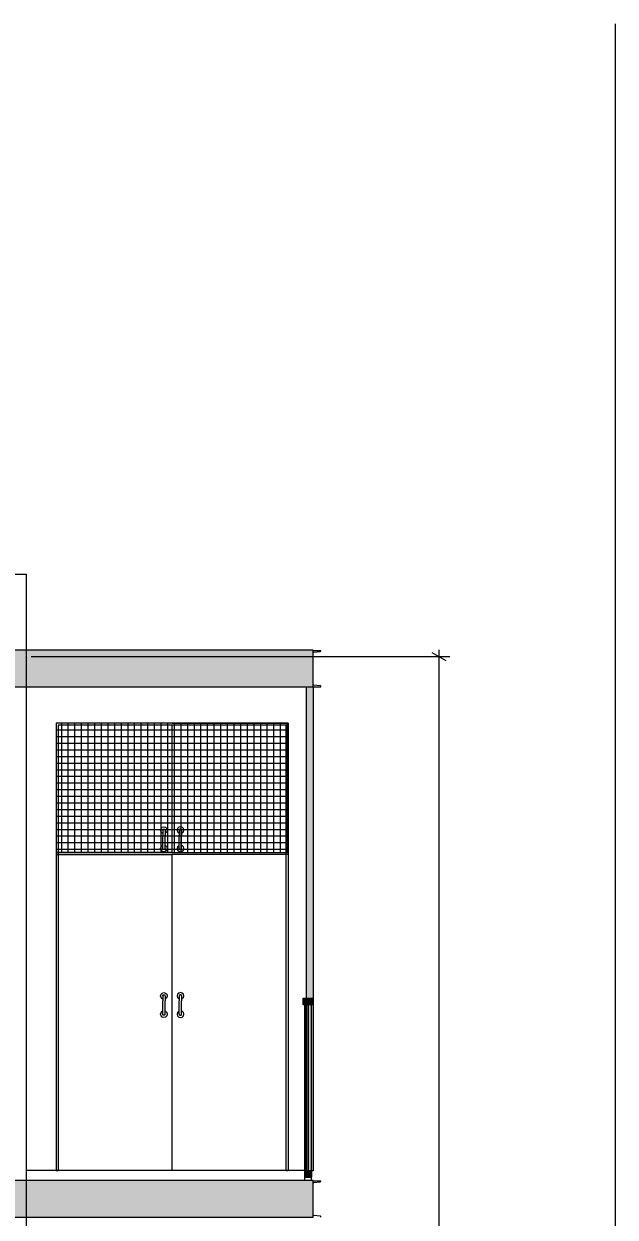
# Model space of a CAD drawing. Header units: millimetres. Extents: x 475206255 to 476720147, y 4620882299 to 4621447368.
# Drawn here: x 475519068 to 475522633, y 4621055813 to 4621063014 of the extents above; entities that cross this region are included whole.
import ezdxf

# ---------------------------------------------------------------- set-up
doc = ezdxf.new("R2010")
doc.units = ezdxf.units.MM
doc.header["$MEASUREMENT"] = 0
for name, color, linetype, lineweight in [('2D Drafting - General_Pen_No__250_Pen_No__7', 7, 'Continuous', 0), ('New_2D Drafting - General_Pen_No__1_Pen_No__250', 7, 'Continuous', 0), ('New_2D Drafting - General_Pen_No__250', 7, 'Continuous', 0), ('New_2D Drafting - General_Pen_No__30_Pen_No__9_Pen_No__9_Pen_No__255', 255, 'Continuous', 0), ('New_2D Drafting - General_Pen_No__30_Pen_No__9_Pen_No__9_Pen_No__4', 7, 'Continuous', 0), ('New_2D Drafting - General_Pen_No__30_Pen_No__9_Pen_No__9_Pen_No__7', 7, 'Continuous', 0), ('New_reg_nak_Pen_No__7', 7, 'Continuous', 0), ('New_Structural - Bearing_Pen_No__1', 1, 'Continuous', 0), ('New_Structural - Bearing_Pen_No__250', 7, 'Continuous', 0), ('Structural - Bearing_Pen_No__250', 7, 'Continuous', 0), ('Structural - Bearing_Pen_No__7', 7, 'Continuous', 0), ('zoma_Pen_No__142', 142, 'Continuous', 0)]:
    doc.layers.add(name, color=color, linetype=linetype, lineweight=lineweight)
doc.layers.add('New_2D Drafting - General_Pen_No__254', color=7, linetype='Continuous', lineweight=0, true_color=0xcccccc)
doc.layers.add('zoma', color=7, linetype='Continuous')
doc.styles.add('GENERATED_STYLE_2', font='arial.ttf')
doc.dimstyles.new('GENERATED_STYLE__14', dxfattribs={"dimtxt": 200, "dimasz": 64.421331, "dimexe": 0.18, "dimexo": 300, "dimgap": 0, "dimtad": 1, "dimlfac": 0.001, "dimzin": 0, "dimdsep": 46, "dimtxsty": 'GENERATED_STYLE_2', "dimblk": 'ARROWHEAD_2', "dimblk1": 'ARROWHEAD_2', "dimblk2": 'ARROWHEAD_2', "dimcen": 0.09, "dimclrd": 142, "dimclre": 142, "dimclrt": 142, "dimadec": 0, "dimazin": 0, "dimtfac": 1, "dimtdec": 4, "dimtmove": 0, "dimatfit": 3, "dimfxl": 1, "dimtolj": 1, "dimtzin": 0, "dimarcsym": 0})

# ---------------------------------------------------------------- blocks, each defined once
blk = doc.blocks.new('*D354', base_point=(475826095.8, 4621095193.2))
at = {"layer": 'zoma_Pen_No__142', "color": 142, "linetype": 'Continuous', "lineweight": 0, "transparency": 16777216}
for p, q in [((475521572.7, 4621059194.2), (475521572.7, 4621059235.7)), ((475521636.3, 4621059194.2), (475519112.2, 4621059194.2)), ((475521615.1, 4621059169.7), (475521530.3, 4621059218.7)), ((475521572.7, 4621044244), (475521572.7, 4621059194.2)), ((475521530.3, 4621044268.5), (475521615.1, 4621044219.5)), ((475521636.3, 4621044244), (475521509.2, 4621044244)), ((475521572.7, 4621044202.5), (475521572.7, 4621044244))]:
    blk.add_line(p, q, dxfattribs=at)
at = {"layer": 'zoma_Pen_No__142', "color": 142, "lineweight": 0, "transparency": 16777216, "insert": (475521532.7, 4621051375.9), "char_height": 200, "attachment_point": 7, "rotation": 90, "style": 'GENERATED_STYLE_2'}
blk.add_mtext('\\A1;{\\pql;\\fArial|b0|i0|c204|p0;\\W1.000000;14.95}', dxfattribs=at)
blk = doc.blocks.new('ARROWHEAD_2')
at = {"color": 0, "linetype": 'Continuous', "lineweight": 0}
for p, q in [((0, 0), (-1, 0)), ((-0.38, -0.66), (0.38, 0.66))]:
    blk.add_line(p, q, dxfattribs=at)

msp = doc.modelspace()

# ---------------------------------------------------------------- hatches: boundary and pattern name
at = {"layer": '2D Drafting - General_Pen_No__250_Pen_No__7', "linetype": 'Continuous', "lineweight": 0}
for points in [[(475518962.212, 4621059233.564), (475518962.212, 4621059194.373), (475509012.213, 4621059194.373), (475509012.213, 4621058954.188), (475518712.213, 4621058954.188), (475518712.213, 4621058594.196), (475519011.963, 4621058594.196), (475519011.903, 4621059013.493), (475519012.377, 4621059013.493), (475520811.949, 4621059013.493), (475520811.949, 4621059233.563)], [(475518962.212, 4621056033.564), (475518962.212, 4621055994.373), (475512112.213, 4621055994.373), (475512112.213, 4621055754.188), (475518712.213, 4621055754.188), (475518712.213, 4621055394.724), (475519011.963, 4621055394.724), (475519011.903, 4621055813.493), (475519012.377, 4621055813.493), (475520811.949, 4621055813.493), (475520811.949, 4621056033.563)]]:
    msp.add_hatch(color=7, dxfattribs=at).paths.add_polyline_path(points)
at = {"layer": 'New_2D Drafting - General_Pen_No__254', "linetype": 'Continuous', "lineweight": 0, "true_color": 0xcccccc}
h = msp.add_hatch(dxfattribs=at)
h.set_pattern_fill('GRID_100X100', color=254, style=0, pattern_type=2)
h.set_pattern_definition([(0, (475826095.757, 4621095193.19), (0, 40), []), (90, (475826095.757, 4621095193.19), (-40, 0), [])])
h.paths.add_polyline_path([(475519262.165, 4621058013.085), (475520662.165, 4621058013.085), (475520662.165, 4621058793.085), (475519262.165, 4621058793.085)])
at = {"layer": 'New_2D Drafting - General_Pen_No__30_Pen_No__9_Pen_No__9_Pen_No__255', "linetype": 'Continuous', "lineweight": 0}
for points in [[(475520811.947, 4621059013.086), (475520811.947, 4621056093.085), (475520771.947, 4621056093.085), (475520771.947, 4621059013.086)], [(475520801.947, 4621057093.564), (475520761.947, 4621057093.564), (475520761.947, 4621056093.563), (475520801.947, 4621056093.563)]]:
    msp.add_hatch(color=255, dxfattribs=at).paths.add_polyline_path(points)
at = {"layer": 'New_2D Drafting - General_Pen_No__30_Pen_No__9_Pen_No__9_Pen_No__4', "linetype": 'Continuous', "lineweight": 0}
for points in [[(475520811.947, 4621057093.564), (475520751.947, 4621057093.564), (475520751.947, 4621057133.564), (475520779.947, 4621057133.564), (475520781.947, 4621057133.564), (475520811.947, 4621057133.564)], [(475520801.947, 4621056053.563), (475520761.947, 4621056053.563), (475520761.947, 4621056093.563), (475520779.947, 4621056093.563), (475520781.947, 4621056093.563), (475520801.947, 4621056093.563)]]:
    msp.add_hatch(color=7, dxfattribs=at).paths.add_polyline_path(points)

# ---------------------------------------------------------------- linework, layer by layer
at = {"layer": '2D Drafting - General_Pen_No__250_Pen_No__7', "color": 7, "linetype": 'Continuous', "lineweight": 0, "flags": 128}
for points in [[(475518962.212, 4621059233.564), (475518962.212, 4621059194.373), (475509012.213, 4621059194.373), (475509012.213, 4621058954.188), (475518712.213, 4621058954.188), (475518712.213, 4621058594.196), (475519011.963, 4621058594.196), (475519011.903, 4621059013.493), (475519012.377, 4621059013.493), (475520811.949, 4621059013.493), (475520811.949, 4621059233.563)], [(475518962.212, 4621056033.564), (475518962.212, 4621055994.373), (475512112.213, 4621055994.373), (475512112.213, 4621055754.188), (475518712.213, 4621055754.188), (475518712.213, 4621055394.724), (475519011.963, 4621055394.724), (475519011.903, 4621055813.493), (475519012.377, 4621055813.493), (475520811.949, 4621055813.493), (475520811.949, 4621056033.563)]]:
    msp.add_lwpolyline(points, close=True, dxfattribs=at)
at = {"layer": 'New_2D Drafting - General_Pen_No__1_Pen_No__250', "color": 7, "linetype": 'Continuous', "lineweight": 0}
msp.add_line((475520761.947, 4621056093.601), (475519082.297, 4621056093.601), dxfattribs=at)
at = {"layer": 'New_2D Drafting - General_Pen_No__250', "color": 7, "linetype": 'Continuous', "lineweight": 0, "flags": 128}
msp.add_lwpolyline([(475519262.165, 4621058013.085), (475520662.165, 4621058013.085), (475520662.165, 4621058793.085), (475519262.165, 4621058793.085)], close=True, dxfattribs=at)
at = {"layer": 'New_2D Drafting - General_Pen_No__30_Pen_No__9_Pen_No__9_Pen_No__7', "color": 7, "linetype": 'Continuous', "lineweight": 0, "flags": 128}
for points in [[(475520811.947, 4621059013.086), (475520811.947, 4621056093.085), (475520771.947, 4621056093.085), (475520771.947, 4621059013.086)], [(475520811.947, 4621057093.564), (475520751.947, 4621057093.564), (475520751.947, 4621057133.564), (475520779.947, 4621057133.564), (475520781.947, 4621057133.564), (475520811.947, 4621057133.564)], [(475520801.947, 4621057093.564), (475520761.947, 4621057093.564), (475520761.947, 4621056093.563), (475520801.947, 4621056093.563)], [(475520801.947, 4621056053.563), (475520761.947, 4621056053.563), (475520761.947, 4621056093.563), (475520779.947, 4621056093.563), (475520781.947, 4621056093.563), (475520801.947, 4621056093.563)]]:
    msp.add_lwpolyline(points, close=True, dxfattribs=at)
at = {"layer": 'New_reg_nak_Pen_No__7', "color": 7, "linetype": 'Continuous', "lineweight": 0}
for p, q in [((475520811.947, 4621059233.085), (475520858.273, 4621059233.085)), ((475520811.947, 4621059013.085), (475520858.274, 4621059013.085)), ((475520811.947, 4621056033.085), (475520858.273, 4621056033.085))]:
    msp.add_line(p, q, dxfattribs=at)
at = {"layer": 'New_reg_nak_Pen_No__7', "color": 7, "linetype": 'Continuous', "lineweight": 0, "flags": 128}
msp.add_lwpolyline([(475519012.113, 4621059693.764), (475519082.465, 4621059693.762), (475519082.14, 4621046494.168), (475519012.213, 4621046494.17)], dxfattribs=at)
at = {"layer": 'New_Structural - Bearing_Pen_No__1', "color": 1, "linetype": 'Continuous', "lineweight": 0}
msp.add_line((475522633.022, 4621063013.787), (475522633.022, 4621036282.461), dxfattribs=at)
at = {"layer": 'New_Structural - Bearing_Pen_No__250', "color": 7, "linetype": 'Continuous', "lineweight": 0}
for p, q in [((475519962.165, 4621058793.085), (475519262.165, 4621058793.085)), ((475519262.165, 4621058793.085), (475519262.165, 4621058013.085)), ((475520650.165, 4621058781.085), (475519274.165, 4621058781.085)), ((475519274.165, 4621058781.085), (475519274.165, 4621058013.085)), ((475519962.165, 4621058793.085), (475520662.165, 4621058793.085)), ((475519962.165, 4621058013.085), (475519962.165, 4621058781.085)), ((475520650.165, 4621058013.085), (475520650.165, 4621058781.085)), ((475520662.165, 4621058793.085), (475520662.165, 4621058013.085)), ((475519892.165, 4621058148.085), (475519894.844, 4621058158.085)), ((475519894.844, 4621058138.085), (475519892.165, 4621058148.085)), ((475519894.844, 4621058158.085), (475519902.165, 4621058165.406)), ((475519902.165, 4621058165.406), (475519912.165, 4621058168.085)), ((475519905.165, 4621058148.085), (475519906.102, 4621058151.585)), ((475519905.165, 4621058148.085), (475519905.165, 4621058144.066)), ((475519906.102, 4621058151.585), (475519908.665, 4621058154.147)), ((475519908.665, 4621058154.147), (475519912.165, 4621058155.085)), ((475519912.165, 4621058168.085), (475519922.165, 4621058165.406)), ((475519912.165, 4621058155.085), (475519915.665, 4621058154.147)), ((475519915.665, 4621058154.147), (475519918.227, 4621058151.585)), ((475519918.227, 4621058151.585), (475519919.165, 4621058148.085)), ((475519919.165, 4621058148.085), (475519919.165, 4621058144.066)), ((475519922.165, 4621058165.406), (475519929.485, 4621058158.085)), ((475519929.485, 4621058158.085), (475519932.165, 4621058148.085)), ((475519932.165, 4621058148.085), (475519929.485, 4621058138.085)), ((475519994.844, 4621058158.085), (475519992.165, 4621058148.085)), ((475519992.165, 4621058148.085), (475519994.844, 4621058138.085)), ((475520002.165, 4621058165.406), (475519994.844, 4621058158.085)), ((475520012.165, 4621058168.085), (475520002.165, 4621058165.406)), ((475520006.102, 4621058151.585), (475520005.165, 4621058148.085)), ((475520005.165, 4621058148.085), (475520005.165, 4621058144.066)), ((475520008.665, 4621058154.147), (475520006.102, 4621058151.585)), ((475520012.165, 4621058155.085), (475520008.665, 4621058154.147)), ((475520022.165, 4621058165.406), (475520012.165, 4621058168.085)), ((475520015.665, 4621058154.147), (475520012.165, 4621058155.085)), ((475520018.227, 4621058151.585), (475520015.665, 4621058154.147)), ((475520019.165, 4621058148.085), (475520018.227, 4621058151.585)), ((475520019.165, 4621058148.085), (475520019.165, 4621058144.066)), ((475520029.485, 4621058158.085), (475520022.165, 4621058165.406)), ((475520032.165, 4621058148.085), (475520029.485, 4621058158.085)), ((475520029.485, 4621058138.085), (475520032.165, 4621058148.085)), ((475519902.165, 4621058130.765), (475519894.844, 4621058138.085)), ((475519905.165, 4621058129.961), (475519902.165, 4621058130.765)), ((475519905.165, 4621058144.066), (475519905.165, 4621058133.085)), ((475519905.165, 4621058133.085), (475519905.165, 4621058118.085)), ((475519905.165, 4621058068.085), (475519905.165, 4621058118.085)), ((475519919.165, 4621058144.066), (475519919.165, 4621058133.085)), ((475519919.165, 4621058133.085), (475519919.165, 4621058118.085)), ((475519922.165, 4621058130.765), (475519919.165, 4621058129.961)), ((475519919.165, 4621058068.085), (475519919.165, 4621058118.085)), ((475519929.485, 4621058138.085), (475519922.165, 4621058130.765)), ((475519994.844, 4621058138.085), (475520002.165, 4621058130.765)), ((475520002.165, 4621058130.765), (475520005.165, 4621058129.961)), ((475520005.165, 4621058144.066), (475520005.165, 4621058133.085)), ((475520005.165, 4621058133.085), (475520005.165, 4621058118.085)), ((475520005.165, 4621058068.085), (475520005.165, 4621058118.085)), ((475520019.165, 4621058144.066), (475520019.165, 4621058133.085)), ((475520019.165, 4621058133.085), (475520019.165, 4621058118.085)), ((475520019.165, 4621058129.961), (475520022.165, 4621058130.765)), ((475520019.165, 4621058068.085), (475520019.165, 4621058118.085)), ((475520022.165, 4621058130.765), (475520029.485, 4621058138.085)), ((475519962.165, 4621058013.085), (475519262.165, 4621058013.085)), ((475519262.165, 4621058013.085), (475519262.165, 4621056093.085)), ((475519274.165, 4621058013.085), (475519262.165, 4621058013.085)), ((475519274.165, 4621058013.085), (475519274.165, 4621056093.085)), ((475519892.165, 4621058038.085), (475519894.844, 4621058048.085)), ((475519894.844, 4621058028.085), (475519892.165, 4621058038.085)), ((475519894.844, 4621058048.085), (475519902.165, 4621058055.406)), ((475519902.165, 4621058020.765), (475519894.844, 4621058028.085)), ((475519902.165, 4621058055.406), (475519905.165, 4621058056.209)), ((475519912.165, 4621058018.085), (475519902.165, 4621058020.765)), ((475519905.165, 4621058053.085), (475519905.165, 4621058068.085)), ((475519905.165, 4621058042.104), (475519905.165, 4621058053.085)), ((475519905.165, 4621058038.085), (475519905.165, 4621058042.104)), ((475519906.102, 4621058034.585), (475519905.165, 4621058038.085)), ((475519908.665, 4621058032.023), (475519906.102, 4621058034.585)), ((475519912.165, 4621058031.085), (475519908.665, 4621058032.023)), ((475519915.665, 4621058032.023), (475519912.165, 4621058031.085)), ((475519922.165, 4621058020.765), (475519912.165, 4621058018.085)), ((475519918.227, 4621058034.585), (475519915.665, 4621058032.023)), ((475519919.165, 4621058038.085), (475519918.227, 4621058034.585)), ((475519919.165, 4621058053.085), (475519919.165, 4621058068.085)), ((475519919.165, 4621058056.209), (475519922.165, 4621058055.406)), ((475519919.165, 4621058042.104), (475519919.165, 4621058053.085)), ((475519919.165, 4621058038.085), (475519919.165, 4621058042.104)), ((475519922.165, 4621058055.406), (475519929.485, 4621058048.085)), ((475519929.485, 4621058028.085), (475519922.165, 4621058020.765)), ((475519929.485, 4621058048.085), (475519932.165, 4621058038.085)), ((475519932.165, 4621058038.085), (475519929.485, 4621058028.085)), ((475519962.165, 4621058013.085), (475520662.165, 4621058013.085)), ((475519994.844, 4621058048.085), (475519992.165, 4621058038.085)), ((475519992.165, 4621058038.085), (475519994.844, 4621058028.085)), ((475520002.165, 4621058055.406), (475519994.844, 4621058048.085)), ((475519994.844, 4621058028.085), (475520002.165, 4621058020.765)), ((475520005.165, 4621058056.209), (475520002.165, 4621058055.406)), ((475520002.165, 4621058020.765), (475520012.165, 4621058018.085)), ((475520005.165, 4621058053.085), (475520005.165, 4621058068.085)), ((475520005.165, 4621058042.104), (475520005.165, 4621058053.085)), ((475520005.165, 4621058038.085), (475520005.165, 4621058042.104)), ((475520005.165, 4621058038.085), (475520006.102, 4621058034.585)), ((475520006.102, 4621058034.585), (475520008.665, 4621058032.023)), ((475520008.665, 4621058032.023), (475520012.165, 4621058031.085)), ((475520012.165, 4621058031.085), (475520015.665, 4621058032.023)), ((475520012.165, 4621058018.085), (475520022.165, 4621058020.765)), ((475520015.665, 4621058032.023), (475520018.227, 4621058034.585)), ((475520018.227, 4621058034.585), (475520019.165, 4621058038.085)), ((475520019.165, 4621058053.085), (475520019.165, 4621058068.085)), ((475520022.165, 4621058055.406), (475520019.165, 4621058056.209)), ((475520019.165, 4621058042.104), (475520019.165, 4621058053.085)), ((475520019.165, 4621058038.085), (475520019.165, 4621058042.104)), ((475520029.485, 4621058048.085), (475520022.165, 4621058055.406)), ((475520022.165, 4621058020.765), (475520029.485, 4621058028.085)), ((475520032.165, 4621058038.085), (475520029.485, 4621058048.085)), ((475520029.485, 4621058028.085), (475520032.165, 4621058038.085)), ((475520650.165, 4621056093.085), (475520650.165, 4621058013.085)), ((475520662.165, 4621058013.085), (475520662.165, 4621056093.085)), ((475519262.165, 4621058001.085), (475519962.165, 4621058001.085)), ((475519962.165, 4621056093.085), (475519962.165, 4621058001.085)), ((475520662.165, 4621058001.085), (475519962.165, 4621058001.085)), ((475519892.165, 4621057148.085), (475519894.844, 4621057158.085)), ((475519894.844, 4621057138.085), (475519892.165, 4621057148.085)), ((475519894.844, 4621057158.085), (475519902.165, 4621057165.406)), ((475519902.165, 4621057130.765), (475519894.844, 4621057138.085)), ((475519902.165, 4621057165.406), (475519912.165, 4621057168.085)), ((475519905.165, 4621057148.085), (475519906.102, 4621057151.585)), ((475519905.165, 4621057148.085), (475519905.165, 4621057144.066)), ((475519905.165, 4621057144.066), (475519905.165, 4621057133.085)), ((475519906.102, 4621057151.585), (475519908.665, 4621057154.147)), ((475519908.665, 4621057154.147), (475519912.165, 4621057155.085)), ((475519912.165, 4621057168.085), (475519922.165, 4621057165.406)), ((475519912.165, 4621057155.085), (475519915.665, 4621057154.147)), ((475519915.665, 4621057154.147), (475519918.227, 4621057151.585)), ((475519918.227, 4621057151.585), (475519919.165, 4621057148.085)), ((475519919.165, 4621057148.085), (475519919.165, 4621057144.066)), ((475519919.165, 4621057144.066), (475519919.165, 4621057133.085)), ((475519922.165, 4621057165.406), (475519929.485, 4621057158.085)), ((475519929.485, 4621057138.085), (475519922.165, 4621057130.765)), ((475519929.485, 4621057158.085), (475519932.165, 4621057148.085)), ((475519932.165, 4621057148.085), (475519929.485, 4621057138.085)), ((475519994.844, 4621057158.085), (475519992.165, 4621057148.085)), ((475519992.165, 4621057148.085), (475519994.844, 4621057138.085)), ((475520002.165, 4621057165.406), (475519994.844, 4621057158.085)), ((475519994.844, 4621057138.085), (475520002.165, 4621057130.765)), ((475520012.165, 4621057168.085), (475520002.165, 4621057165.406)), ((475520006.102, 4621057151.585), (475520005.165, 4621057148.085)), ((475520005.165, 4621057148.085), (475520005.165, 4621057144.066)), ((475520005.165, 4621057144.066), (475520005.165, 4621057133.085)), ((475520008.665, 4621057154.147), (475520006.102, 4621057151.585)), ((475520012.165, 4621057155.085), (475520008.665, 4621057154.147)), ((475520022.165, 4621057165.406), (475520012.165, 4621057168.085)), ((475520015.665, 4621057154.147), (475520012.165, 4621057155.085)), ((475520018.227, 4621057151.585), (475520015.665, 4621057154.147)), ((475520019.165, 4621057148.085), (475520018.227, 4621057151.585)), ((475520019.165, 4621057148.085), (475520019.165, 4621057144.066)), ((475520019.165, 4621057144.066), (475520019.165, 4621057133.085)), ((475520029.485, 4621057158.085), (475520022.165, 4621057165.406)), ((475520022.165, 4621057130.765), (475520029.485, 4621057138.085)), ((475520032.165, 4621057148.085), (475520029.485, 4621057158.085)), ((475520029.485, 4621057138.085), (475520032.165, 4621057148.085)), ((475519905.165, 4621057129.961), (475519902.165, 4621057130.765)), ((475519905.165, 4621057133.085), (475519905.165, 4621057118.085)), ((475519905.165, 4621057068.085), (475519905.165, 4621057118.085)), ((475519905.165, 4621057053.085), (475519905.165, 4621057068.085)), ((475519919.165, 4621057133.085), (475519919.165, 4621057118.085)), ((475519922.165, 4621057130.765), (475519919.165, 4621057129.961)), ((475519919.165, 4621057068.085), (475519919.165, 4621057118.085)), ((475519919.165, 4621057053.085), (475519919.165, 4621057068.085)), ((475520002.165, 4621057130.765), (475520005.165, 4621057129.961)), ((475520005.165, 4621057133.085), (475520005.165, 4621057118.085)), ((475520005.165, 4621057068.085), (475520005.165, 4621057118.085)), ((475520005.165, 4621057053.085), (475520005.165, 4621057068.085)), ((475520019.165, 4621057133.085), (475520019.165, 4621057118.085)), ((475520019.165, 4621057129.961), (475520022.165, 4621057130.765)), ((475520019.165, 4621057068.085), (475520019.165, 4621057118.085)), ((475520019.165, 4621057053.085), (475520019.165, 4621057068.085)), ((475520761.947, 4621057133.564), (475520801.947, 4621057133.564)), ((475520779.947, 4621057093.564), (475520779.947, 4621056093.563)), ((475520781.947, 4621057093.564), (475520781.947, 4621056093.563)), ((475519892.165, 4621057038.085), (475519894.844, 4621057048.085)), ((475519894.844, 4621057028.085), (475519892.165, 4621057038.085)), ((475519894.844, 4621057048.085), (475519902.165, 4621057055.406)), ((475519902.165, 4621057020.765), (475519894.844, 4621057028.085)), ((475519902.165, 4621057055.406), (475519905.165, 4621057056.209)), ((475519912.165, 4621057018.085), (475519902.165, 4621057020.765)), ((475519905.165, 4621057042.104), (475519905.165, 4621057053.085)), ((475519905.165, 4621057038.085), (475519905.165, 4621057042.104)), ((475519906.102, 4621057034.585), (475519905.165, 4621057038.085)), ((475519908.665, 4621057032.023), (475519906.102, 4621057034.585)), ((475519912.165, 4621057031.085), (475519908.665, 4621057032.023)), ((475519915.665, 4621057032.023), (475519912.165, 4621057031.085)), ((475519922.165, 4621057020.765), (475519912.165, 4621057018.085)), ((475519918.227, 4621057034.585), (475519915.665, 4621057032.023)), ((475519919.165, 4621057038.085), (475519918.227, 4621057034.585)), ((475519919.165, 4621057056.209), (475519922.165, 4621057055.406)), ((475519919.165, 4621057042.104), (475519919.165, 4621057053.085)), ((475519919.165, 4621057038.085), (475519919.165, 4621057042.104)), ((475519922.165, 4621057055.406), (475519929.485, 4621057048.085)), ((475519929.485, 4621057028.085), (475519922.165, 4621057020.765)), ((475519929.485, 4621057048.085), (475519932.165, 4621057038.085)), ((475519932.165, 4621057038.085), (475519929.485, 4621057028.085)), ((475519994.844, 4621057048.085), (475519992.165, 4621057038.085)), ((475519992.165, 4621057038.085), (475519994.844, 4621057028.085)), ((475520002.165, 4621057055.406), (475519994.844, 4621057048.085)), ((475519994.844, 4621057028.085), (475520002.165, 4621057020.765)), ((475520005.165, 4621057056.209), (475520002.165, 4621057055.406)), ((475520002.165, 4621057020.765), (475520012.165, 4621057018.085)), ((475520005.165, 4621057042.104), (475520005.165, 4621057053.085)), ((475520005.165, 4621057038.085), (475520005.165, 4621057042.104)), ((475520005.165, 4621057038.085), (475520006.102, 4621057034.585)), ((475520006.102, 4621057034.585), (475520008.665, 4621057032.023)), ((475520008.665, 4621057032.023), (475520012.165, 4621057031.085)), ((475520012.165, 4621057031.085), (475520015.665, 4621057032.023)), ((475520012.165, 4621057018.085), (475520022.165, 4621057020.765)), ((475520015.665, 4621057032.023), (475520018.227, 4621057034.585)), ((475520018.227, 4621057034.585), (475520019.165, 4621057038.085)), ((475520022.165, 4621057055.406), (475520019.165, 4621057056.209)), ((475520019.165, 4621057042.104), (475520019.165, 4621057053.085)), ((475520019.165, 4621057038.085), (475520019.165, 4621057042.104)), ((475520029.485, 4621057048.085), (475520022.165, 4621057055.406)), ((475520022.165, 4621057020.765), (475520029.485, 4621057028.085)), ((475520032.165, 4621057038.085), (475520029.485, 4621057048.085)), ((475520029.485, 4621057028.085), (475520032.165, 4621057038.085)), ((475519274.165, 4621056093.085), (475519262.165, 4621056093.085)), ((475520662.165, 4621056093.085), (475520650.165, 4621056093.085)), ((475520761.947, 4621056093.563), (475520779.947, 4621056093.563)), ((475520761.947, 4621056093.563), (475520761.947, 4621056053.563)), ((475520781.947, 4621056093.563), (475520801.947, 4621056093.563)), ((475520801.947, 4621056093.563), (475520801.947, 4621056053.563)), ((475520761.947, 4621056053.563), (475520801.947, 4621056053.563))]:
    msp.add_line(p, q, dxfattribs=at)
at = {"layer": 'Structural - Bearing_Pen_No__250', "color": 7, "linetype": 'Continuous', "lineweight": 0}
for p, q in [((475520761.947, 4621056033.563), (475520761.947, 4621057093.564)), ((475520801.947, 4621056033.563), (475520801.947, 4621057093.564))]:
    msp.add_line(p, q, dxfattribs=at)
at = {"layer": 'Structural - Bearing_Pen_No__7', "color": 7, "linetype": 'Continuous', "lineweight": 0}
for p, q in [((475520816.41, 4621059222.716), (475520853.811, 4621059226.706)), ((475520853.811, 4621059226.706), (475520855.033, 4621059226.965)), ((475520855.033, 4621059226.965), (475520856.736, 4621059227.832)), ((475520856.736, 4621059227.832), (475520857.874, 4621059229.13)), ((475520857.874, 4621059229.13), (475520858.273, 4621059230.661)), ((475520858.273, 4621059230.661), (475520858.273, 4621059233.156)), ((475520811.947, 4621059218.761), (475520812.347, 4621059220.291)), ((475520811.947, 4621059027.551), (475520811.947, 4621059218.761)), ((475520812.347, 4621059220.291), (475520813.485, 4621059221.589)), ((475520813.485, 4621059221.589), (475520815.188, 4621059222.456)), ((475520815.188, 4621059222.456), (475520816.41, 4621059222.716)), ((475520812.347, 4621059026.02), (475520811.947, 4621059027.551)), ((475520813.485, 4621059024.722), (475520812.347, 4621059026.02)), ((475520815.188, 4621059023.855), (475520813.485, 4621059024.722)), ((475520816.41, 4621059023.596), (475520815.188, 4621059023.855)), ((475520853.811, 4621059019.606), (475520816.41, 4621059023.596)), ((475520855.033, 4621059019.346), (475520853.811, 4621059019.606)), ((475520856.736, 4621059018.479), (475520855.033, 4621059019.346)), ((475520857.874, 4621059017.181), (475520856.736, 4621059018.479)), ((475520858.274, 4621059015.651), (475520857.874, 4621059017.181)), ((475520858.274, 4621059013.156), (475520858.274, 4621059015.651)), ((475520811.947, 4621056018.761), (475520812.347, 4621056020.291)), ((475520811.947, 4621055827.551), (475520811.947, 4621056018.761)), ((475520812.347, 4621056020.291), (475520813.485, 4621056021.589)), ((475520813.485, 4621056021.589), (475520815.188, 4621056022.456)), ((475520815.188, 4621056022.456), (475520816.41, 4621056022.716)), ((475520816.41, 4621056022.716), (475520853.811, 4621056026.706)), ((475520853.811, 4621056026.706), (475520855.033, 4621056026.965)), ((475520855.033, 4621056026.965), (475520856.736, 4621056027.832)), ((475520856.736, 4621056027.832), (475520857.874, 4621056029.13)), ((475520857.874, 4621056029.13), (475520858.273, 4621056030.661)), ((475520858.273, 4621056030.661), (475520858.273, 4621056033.156)), ((475520812.347, 4621055826.02), (475520811.947, 4621055827.551)), ((475520813.485, 4621055824.722), (475520812.347, 4621055826.02)), ((475520815.188, 4621055823.855), (475520813.485, 4621055824.722)), ((475520816.41, 4621055823.596), (475520815.188, 4621055823.855)), ((475520853.811, 4621055819.606), (475520816.41, 4621055823.596)), ((475520855.033, 4621055819.346), (475520853.811, 4621055819.606)), ((475520856.736, 4621055818.479), (475520855.033, 4621055819.346)), ((475520857.874, 4621055817.181), (475520856.736, 4621055818.479)), ((475520858.274, 4621055815.651), (475520857.874, 4621055817.181)), ((475520858.274, 4621055813.156), (475520858.274, 4621055815.651))]:
    msp.add_line(p, q, dxfattribs=at)

# ---------------------------------------------------------------- dimensions: what is measured, and where the dimension line sits
at = {"layer": 'zoma', "color": 142, "linetype": 'Continuous', "lineweight": 0}
dim = msp.add_linear_dim(base=(475521572.726, 4621059194.21), p1=(475521700.195, 4621044243.999), p2=(475518812.238, 4621059194.21), angle=90, dimstyle='GENERATED_STYLE__14', dxfattribs=at)
dim.commit()
dim.dimension.update_dxf_attribs({"geometry": '*D354', "text_midpoint": (475521432.726, 4621051710.931), "dimtype": 160, "text_rotation": 90})

doc.saveas('drawing.dxf')
